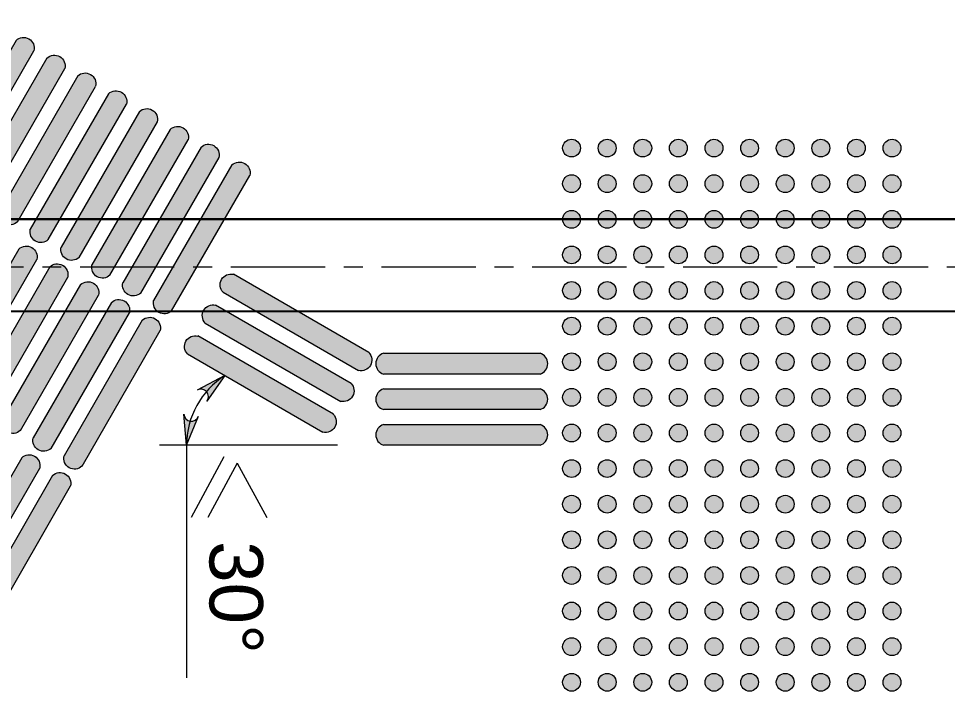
# Model space of a CAD drawing. Header units: millimetres. Extents: x 306002 to 1554695, y -207070 to 1535795.
# Drawn here: x 327990 to 329555, y -191427 to -190282 of the extents above; entities that cross this region are included whole.
import ezdxf

# ---------------------------------------------------------------- set-up
doc = ezdxf.new("R2010")
doc.units = ezdxf.units.MM
doc.linetypes.add('осевая', pattern=[50.8, 31.75, -6.35, 6.35, -6.35])
for name, color, linetype, lineweight in [('AR__ШТРИХОВКА', 7, 'Continuous', 9), ('ykaz', 1, 'Continuous', 20), ('ПРИТОК', 20, 'Continuous', 30)]:
    doc.layers.add(name, color=color, linetype=linetype, lineweight=lineweight)
doc.layers.add('PDF _Текст', color=7, linetype='Continuous')
doc.styles.add('PDF Arial', font='arial.ttf')
doc.styles.get("Standard").update_dxf_attribs({"font": 'arial.ttf'})

# ---------------------------------------------------------------- blocks, each defined once
blk = doc.blocks.new('ТНУ задающее направление')
at = {"layer": 'AR__ШТРИХОВКА', "lineweight": 0, "ltscale": 0.1, "true_color": 0xf1eb1f}
h = blk.add_hatch(color=2, dxfattribs=at)
h.dxf.hatch_style = 1
h.paths.add_polyline_path([(62132.6, -2629.5), (62132.6, -2365.8, 0.747758), (62097.6, -2365.8), (62097.6, -2629.5, 0.747758)])
h = blk.add_hatch(color=2, dxfattribs=at)
h.dxf.hatch_style = 1
h.paths.add_polyline_path([(62192.6, -2629.5), (62192.6, -2365.8, 0.747758), (62157.6, -2365.8), (62157.6, -2629.5, 0.747758)])
h = blk.add_hatch(color=2, dxfattribs=at)
h.dxf.hatch_style = 1
h.paths.add_polyline_path([(62252.6, -2629.5), (62252.6, -2365.8, 0.747758), (62217.6, -2365.8), (62217.6, -2629.5, 0.747758)])
at = {"color": 18, "lineweight": 0, "ltscale": 0.1, "true_color": 0x000000}
for points in [[(62097.6, -2629.5), (62097.6, -2365.8)], [(62132.6, -2365.8), (62132.6, -2629.5)], [(62157.6, -2629.5), (62157.6, -2365.8)], [(62192.6, -2365.8), (62192.6, -2629.5)], [(62217.6, -2629.5), (62217.6, -2365.8)], [(62252.6, -2365.8), (62252.6, -2629.5)]]:
    blk.add_lwpolyline(points, dxfattribs=at)
for centre, start, end in [((62115.1, -2371), 16.4248, 163.5752), ((62175.1, -2371), 16.4248, 163.5752), ((62235.1, -2371), 16.4248, 163.5752), ((62115.1, -2624.3), 196.4248, 343.5752), ((62175.1, -2624.3), 196.4248, 343.5752), ((62235.1, -2624.3), 196.4248, 343.5752)]:
    blk.add_arc(centre, 18.2, start, end, dxfattribs=at)
blk = doc.blocks.new('ТНУ задающее направление 30 гр')
at = {"layer": 'AR__ШТРИХОВКА', "lineweight": 0, "ltscale": 0.1, "true_color": 0xf1eb1f}
h = blk.add_hatch(color=2, dxfattribs=at)
h.dxf.hatch_style = 1
h.paths.add_polyline_path([(61964.6, -2882.4), (62096.4, -2654.1, -0.747758), (62126.7, -2671.6), (61994.9, -2899.9, -0.747758)])
h = blk.add_hatch(color=2, dxfattribs=at)
h.dxf.hatch_style = 1
h.paths.add_polyline_path([(62016.5, -2912.4), (62148.3, -2684.1, -0.747758), (62178.6, -2701.6), (62046.8, -2929.9, -0.747758)])
h = blk.add_hatch(color=2, dxfattribs=at)
h.dxf.hatch_style = 1
h.paths.add_polyline_path([(62068.5, -2942.4), (62200.3, -2714.1, -0.747758), (62230.6, -2731.6), (62098.8, -2959.9, -0.747758)])
at = {"color": 18, "lineweight": 0, "ltscale": 0.1, "true_color": 0x000000}
for points in [[(62096.4, -2654.1), (61964.6, -2882.4)], [(61994.9, -2899.9), (62126.7, -2671.6)], [(62148.3, -2684.1), (62016.5, -2912.4)], [(62046.8, -2929.9), (62178.6, -2701.6)], [(62200.3, -2714.1), (62068.5, -2942.4)], [(62098.8, -2959.9), (62230.6, -2731.6)]]:
    blk.add_lwpolyline(points, dxfattribs=at)
at = {"color": 18, "lineweight": 0, "ltscale": 0.1, "true_color": 0x000000, "extrusion": (0, 0, -1)}
for centre, start, end in [((-62109, -2667.4), 46.4248, 193.5752), ((-62160.9, -2697.4), 46.4248, 193.5752), ((-62212.9, -2727.4), 46.4248, 193.5752), ((-61982.3, -2886.7), 226.4248, 13.5752), ((-62034.3, -2916.7), 226.4248, 13.5752), ((-62086.2, -2946.7), 226.4248, 13.5752)]:
    blk.add_arc(centre, 18.2, start, end, dxfattribs=at)
blk = doc.blocks.new('ТНУ поле получения услуг')
at = {"layer": 'AR__ШТРИХОВКА', "lineweight": 0, "ltscale": 0.1, "true_color": 0xf1eb1f}
h = blk.add_hatch(color=2, dxfattribs=at)
h.dxf.hatch_style = 1
h.paths.add_polyline_path([(62008.7, -3016.9), (61780.4, -2885.1, -0.747758), (61797.9, -2854.8), (62026.2, -2986.6, -0.747758)])
h = blk.add_hatch(color=2, dxfattribs=at)
h.dxf.hatch_style = 1
h.paths.add_polyline_path([(61978.7, -3068.8), (61750.4, -2937, -0.747758), (61767.9, -2906.7), (61996.2, -3038.5, -0.747758)])
h = blk.add_hatch(color=2, dxfattribs=at)
h.dxf.hatch_style = 1
h.paths.add_polyline_path([(61948.7, -3120.8), (61720.4, -2989, -0.747758), (61737.9, -2958.7), (61966.2, -3090.5, -0.747758)])
h = blk.add_hatch(color=2, dxfattribs=at)
h.dxf.hatch_style = 1
h.paths.add_polyline_path([(61918.7, -3172.8), (61690.4, -3041, -0.747758), (61707.9, -3010.6), (61936.2, -3142.5, -0.747758)])
h = blk.add_hatch(color=2, dxfattribs=at)
h.dxf.hatch_style = 1
h.paths.add_polyline_path([(62270.3, -3167.9), (62042, -3036.1, -0.747758), (62059.5, -3005.8), (62287.8, -3137.6, -0.747758)])
h = blk.add_hatch(color=2, dxfattribs=at)
h.dxf.hatch_style = 1
h.paths.add_polyline_path([(61888.7, -3224.7), (61660.4, -3092.9, -0.747758), (61677.9, -3062.6), (61906.2, -3194.4, -0.747758)])
h = blk.add_hatch(color=2, dxfattribs=at)
h.dxf.hatch_style = 1
h.paths.add_polyline_path([(62240.3, -3219.9), (62012, -3088.1, -0.747758), (62029.5, -3057.8), (62257.8, -3189.6, -0.747758)])
h = blk.add_hatch(color=2, dxfattribs=at)
h.dxf.hatch_style = 1
h.paths.add_polyline_path([(61858.7, -3276.7), (61630.4, -3144.9, -0.747758), (61647.9, -3114.6), (61876.2, -3246.4, -0.747758)])
h = blk.add_hatch(color=2, dxfattribs=at)
h.dxf.hatch_style = 1
h.paths.add_polyline_path([(62210.3, -3271.9), (61982, -3140, -0.747758), (61999.5, -3109.7), (62227.8, -3241.5, -0.747758)])
h = blk.add_hatch(color=2, dxfattribs=at)
h.dxf.hatch_style = 1
h.paths.add_polyline_path([(62180.3, -3323.8), (61952, -3192, -0.747758), (61969.5, -3161.7), (62197.8, -3293.5, -0.747758)])
h = blk.add_hatch(color=2, dxfattribs=at)
h.dxf.hatch_style = 1
h.paths.add_polyline_path([(62531.9, -3319), (62303.6, -3187.2, -0.747758), (62321.1, -3156.9), (62549.4, -3288.7, -0.747758)])
h = blk.add_hatch(color=2, dxfattribs=at)
h.dxf.hatch_style = 1
h.paths.add_polyline_path([(61828.7, -3328.7), (61600.4, -3196.8, -0.747758), (61617.9, -3166.5), (61846.2, -3298.3, -0.747758)])
h = blk.add_hatch(color=2, dxfattribs=at)
h.dxf.hatch_style = 1
h.paths.add_polyline_path([(62501.9, -3370.9), (62273.6, -3239.1, -0.747758), (62291.1, -3208.8), (62519.4, -3340.6, -0.747758)])
h = blk.add_hatch(color=2, dxfattribs=at)
h.dxf.hatch_style = 1
h.paths.add_polyline_path([(61798.7, -3380.6), (61570.4, -3248.8, -0.747758), (61587.9, -3218.5), (61816.2, -3350.3, -0.747758)])
h = blk.add_hatch(color=2, dxfattribs=at)
h.dxf.hatch_style = 1
h.paths.add_polyline_path([(62150.3, -3375.8), (61922, -3244, -0.747758), (61939.5, -3213.7), (62167.8, -3345.5, -0.747758)])
h = blk.add_hatch(color=2, dxfattribs=at)
h.dxf.hatch_style = 1
h.paths.add_polyline_path([(61768.7, -3432.6), (61540.4, -3300.8, -0.747758), (61557.9, -3270.5), (61786.2, -3402.3, -0.747758)])
h = blk.add_hatch(color=2, dxfattribs=at)
h.dxf.hatch_style = 1
h.paths.add_polyline_path([(62120.3, -3427.7), (61892, -3295.9, -0.747758), (61909.5, -3265.6), (62137.8, -3397.4, -0.747758)])
h = blk.add_hatch(color=2, dxfattribs=at)
h.dxf.hatch_style = 1
h.paths.add_polyline_path([(62471.9, -3422.9), (62243.6, -3291.1, -0.747758), (62261.1, -3260.8), (62489.4, -3392.6, -0.747758)])
h = blk.add_hatch(color=2, dxfattribs=at)
h.dxf.hatch_style = 1
h.paths.add_polyline_path([(62090.3, -3479.7), (61862, -3347.9, -0.747758), (61879.5, -3317.6), (62107.8, -3449.4, -0.747758)])
h = blk.add_hatch(color=2, dxfattribs=at)
h.dxf.hatch_style = 1
h.paths.add_polyline_path([(62441.9, -3474.9), (62213.6, -3343.1, -0.747758), (62231.1, -3312.7), (62459.4, -3444.6, -0.747758)])
h = blk.add_hatch(color=2, dxfattribs=at)
h.dxf.hatch_style = 1
h.paths.add_polyline_path([(62411.9, -3526.8), (62183.6, -3395, -0.747758), (62201.1, -3364.7), (62429.4, -3496.5, -0.747758)])
h = blk.add_hatch(color=2, dxfattribs=at)
h.dxf.hatch_style = 1
h.paths.add_polyline_path([(62060.3, -3531.7), (61832, -3399.9, -0.747758), (61849.5, -3369.5), (62077.8, -3501.4, -0.747758)])
h = blk.add_hatch(color=2, dxfattribs=at)
h.dxf.hatch_style = 1
h.paths.add_polyline_path([(62030.3, -3583.6), (61802, -3451.8, -0.747758), (61819.5, -3421.5), (62047.8, -3553.3, -0.747758)])
h = blk.add_hatch(color=2, dxfattribs=at)
h.dxf.hatch_style = 1
h.paths.add_polyline_path([(62381.9, -3578.8), (62153.6, -3447, -0.747758), (62171.1, -3416.7), (62399.4, -3548.5, -0.747758)])
h = blk.add_hatch(color=2, dxfattribs=at)
h.dxf.hatch_style = 1
h.paths.add_polyline_path([(62351.9, -3630.8), (62123.6, -3498.9, -0.747758), (62141.1, -3468.6), (62369.4, -3600.4, -0.747758)])
h = blk.add_hatch(color=2, dxfattribs=at)
h.dxf.hatch_style = 1
h.paths.add_polyline_path([(62321.9, -3682.7), (62093.6, -3550.9, -0.747758), (62111.1, -3520.6), (62339.4, -3652.4, -0.747758)])
h = blk.add_hatch(color=2, dxfattribs=at)
h.dxf.hatch_style = 1
h.paths.add_polyline_path([(62291.9, -3734.7), (62063.6, -3602.9, -0.747758), (62081.1, -3572.6), (62309.4, -3704.4, -0.747758)])
at = {"color": 18, "lineweight": 0, "ltscale": 0.1, "true_color": 0x000000}
for points in [[(62026.2, -2986.6), (61797.9, -2854.8)], [(61780.4, -2885.1), (62008.7, -3016.9)], [(61996.2, -3038.5), (61767.9, -2906.7)], [(61750.4, -2937), (61978.7, -3068.8)], [(61966.2, -3090.5), (61737.9, -2958.7)], [(61720.4, -2989), (61948.7, -3120.8)], [(61936.2, -3142.5), (61707.9, -3010.6)], [(62287.8, -3137.6), (62059.5, -3005.8)], [(62042, -3036.1), (62270.3, -3167.9)], [(61690.4, -3041), (61918.7, -3172.8)], [(61906.2, -3194.4), (61677.9, -3062.6)], [(62257.8, -3189.6), (62029.5, -3057.8)], [(61660.4, -3092.9), (61888.7, -3224.7)], [(62012, -3088.1), (62240.3, -3219.9)], [(61876.2, -3246.4), (61647.9, -3114.6)], [(62227.8, -3241.5), (61999.5, -3109.7)], [(61630.4, -3144.9), (61858.7, -3276.7)], [(61982, -3140), (62210.3, -3271.9)], [(62549.4, -3288.7), (62321.1, -3156.9)], [(61846.2, -3298.3), (61617.9, -3166.5)], [(62197.8, -3293.5), (61969.5, -3161.7)], [(61952, -3192), (62180.3, -3323.8)], [(62303.6, -3187.2), (62531.9, -3319)], [(61600.4, -3196.8), (61828.7, -3328.7)], [(61816.2, -3350.3), (61587.9, -3218.5)], [(62167.8, -3345.5), (61939.5, -3213.7)], [(62519.4, -3340.6), (62291.1, -3208.8)], [(62273.6, -3239.1), (62501.9, -3370.9)], [(61570.4, -3248.8), (61798.7, -3380.6)], [(61922, -3244), (62150.3, -3375.8)], [(61786.2, -3402.3), (61557.9, -3270.5)], [(62137.8, -3397.4), (61909.5, -3265.6)], [(62489.4, -3392.6), (62261.1, -3260.8)], [(61540.4, -3300.8), (61768.7, -3432.6)], [(61892, -3295.9), (62120.3, -3427.7)], [(62243.6, -3291.1), (62471.9, -3422.9)], [(62107.8, -3449.4), (61879.5, -3317.6)], [(62459.4, -3444.6), (62231.1, -3312.7)], [(61862, -3347.9), (62090.3, -3479.7)], [(62213.6, -3343.1), (62441.9, -3474.9)], [(62429.4, -3496.5), (62201.1, -3364.7)], [(62077.8, -3501.4), (61849.5, -3369.5)], [(62183.6, -3395), (62411.9, -3526.8)], [(61832, -3399.9), (62060.3, -3531.7)], [(62047.8, -3553.3), (61819.5, -3421.5)], [(62399.4, -3548.5), (62171.1, -3416.7)], [(61802, -3451.8), (62030.3, -3583.6)], [(62153.6, -3447), (62381.9, -3578.8)], [(62369.4, -3600.4), (62141.1, -3468.6)], [(62123.6, -3498.9), (62351.9, -3630.8)], [(62339.4, -3652.4), (62111.1, -3520.6)], [(62093.6, -3550.9), (62321.9, -3682.7)], [(62309.4, -3704.4), (62081.1, -3572.6)], [(62063.6, -3602.9), (62291.9, -3734.7)]]:
    blk.add_lwpolyline(points, dxfattribs=at)
at = {"color": 18, "lineweight": 0, "ltscale": 0.1, "true_color": 0x000000, "extrusion": (0, 0, -1)}
for centre, start, end in [((-61793.6, -2872.5), 316.4248, 103.5752), ((-61763.6, -2924.5), 316.4248, 103.5752), ((-61733.6, -2976.4), 316.4248, 103.5752), ((-62012.9, -2999.2), 136.4248, 283.5752), ((-62055.2, -3023.5), 316.4248, 103.5752), ((-61703.6, -3028.4), 316.4248, 103.5752), ((-61982.9, -3051.1), 136.4248, 283.5752), ((-61673.6, -3080.3), 316.4248, 103.5752), ((-62025.2, -3075.5), 316.4248, 103.5752), ((-61952.9, -3103.1), 136.4248, 283.5752), ((-61643.6, -3132.3), 316.4248, 103.5752), ((-61995.2, -3127.5), 316.4248, 103.5752), ((-61922.9, -3155), 136.4248, 283.5752), ((-62274.6, -3150.2), 136.4248, 283.5752), ((-61965.2, -3179.4), 316.4248, 103.5752), ((-62316.8, -3174.6), 316.4248, 103.5752), ((-61613.6, -3184.3), 316.4248, 103.5752), ((-62244.6, -3202.2), 136.4248, 283.5752), ((-61892.9, -3207), 136.4248, 283.5752), ((-62286.8, -3226.6), 316.4248, 103.5752), ((-61583.6, -3236.2), 316.4248, 103.5752), ((-61935.2, -3231.4), 316.4248, 103.5752), ((-61862.9, -3259), 136.4248, 283.5752), ((-62214.6, -3254.1), 136.4248, 283.5752), ((-61553.6, -3288.2), 316.4248, 103.5752), ((-61905.2, -3283.4), 316.4248, 103.5752), ((-62256.8, -3278.5), 316.4248, 103.5752), ((-61832.9, -3310.9), 136.4248, 283.5752), ((-62184.6, -3306.1), 136.4248, 283.5752), ((-62536.2, -3301.3), 136.4248, 283.5752), ((-61875.2, -3335.3), 316.4248, 103.5752), ((-62226.8, -3330.5), 316.4248, 103.5752), ((-62154.6, -3358), 136.4248, 283.5752), ((-62506.2, -3353.2), 136.4248, 283.5752), ((-61802.9, -3362.9), 136.4248, 283.5752), ((-62196.8, -3382.4), 316.4248, 103.5752), ((-61845.2, -3387.3), 316.4248, 103.5752), ((-62476.2, -3405.2), 136.4248, 283.5752), ((-61772.9, -3414.8), 136.4248, 283.5752), ((-62124.6, -3410), 136.4248, 283.5752), ((-61815.2, -3439.2), 316.4248, 103.5752), ((-62166.8, -3434.4), 316.4248, 103.5752), ((-62094.6, -3462), 136.4248, 283.5752), ((-62446.2, -3457.1), 136.4248, 283.5752), ((-62136.8, -3486.4), 316.4248, 103.5752), ((-62064.6, -3513.9), 136.4248, 283.5752), ((-62416.2, -3509.1), 136.4248, 283.5752), ((-62106.8, -3538.3), 316.4248, 103.5752), ((-62386.2, -3561.1), 136.4248, 283.5752), ((-62034.6, -3565.9), 136.4248, 283.5752), ((-62076.8, -3590.3), 316.4248, 103.5752), ((-62356.2, -3613), 136.4248, 283.5752), ((-62326.2, -3665), 136.4248, 283.5752), ((-62296.2, -3716.9), 136.4248, 283.5752)]:
    blk.add_arc(centre, 18.2, start, end, dxfattribs=at)
at = {"layer": 'PDF _Текст', "color": 7, "lineweight": 0, "insert": (62477.3, -3743.7), "char_height": 110, "width": 16033.503, "attachment_point": 7, "rotation": 59.5417, "style": 'PDF Arial'}
blk.add_mtext('{\\fVerdana|b0|i0|c0|p34;\\C251;\\c6710371;9 \\fVerdana|b0|i0|c204|p34;шт.}', dxfattribs=at)
blk = doc.blocks.new('ТНУ преодолимое препятствие')
at = {"layer": 'AR__ШТРИХОВКА', "lineweight": 0, "ltscale": 0.1, "true_color": 0xf1eb1f}
h = blk.add_hatch(color=2, dxfattribs=at)
h.dxf.hatch_style = 1
h.paths.add_polyline_path([(61713.8, -1772.7, 1), (61683.8, -1772.7, 1)])
h = blk.add_hatch(color=2, dxfattribs=at)
h.dxf.hatch_style = 1
h.paths.add_polyline_path([(61773.8, -1772.7, 1), (61743.8, -1772.7, 1)])
h = blk.add_hatch(color=2, dxfattribs=at)
h.dxf.hatch_style = 1
h.paths.add_polyline_path([(61833.8, -1772.7, 1), (61803.8, -1772.7, 1)])
h = blk.add_hatch(color=2, dxfattribs=at)
h.dxf.hatch_style = 1
h.paths.add_polyline_path([(61893.8, -1772.7, 1), (61863.8, -1772.7, 1)])
h = blk.add_hatch(color=2, dxfattribs=at)
h.dxf.hatch_style = 1
h.paths.add_polyline_path([(61953.8, -1772.7, 1), (61923.8, -1772.7, 1)])
h = blk.add_hatch(color=2, dxfattribs=at)
h.dxf.hatch_style = 1
h.paths.add_polyline_path([(62013.8, -1772.7, 1), (61983.8, -1772.7, 1)])
h = blk.add_hatch(color=2, dxfattribs=at)
h.dxf.hatch_style = 1
h.paths.add_polyline_path([(62073.8, -1772.7, 1), (62043.8, -1772.7, 1)])
h = blk.add_hatch(color=2, dxfattribs=at)
h.dxf.hatch_style = 1
h.paths.add_polyline_path([(62133.8, -1772.7, 1), (62103.8, -1772.7, 1)])
h = blk.add_hatch(color=2, dxfattribs=at)
h.dxf.hatch_style = 1
h.paths.add_polyline_path([(62193.8, -1772.7, 1), (62163.8, -1772.7, 1)])
h = blk.add_hatch(color=2, dxfattribs=at)
h.dxf.hatch_style = 1
h.paths.add_polyline_path([(62253.8, -1772.7, 1), (62223.8, -1772.7, 1)])
h = blk.add_hatch(color=2, dxfattribs=at)
h.dxf.hatch_style = 1
h.paths.add_polyline_path([(62313.8, -1772.7, 1), (62283.8, -1772.7, 1)])
h = blk.add_hatch(color=2, dxfattribs=at)
h.dxf.hatch_style = 1
h.paths.add_polyline_path([(62373.8, -1772.7, 1), (62343.8, -1772.7, 1)])
h = blk.add_hatch(color=2, dxfattribs=at)
h.dxf.hatch_style = 1
h.paths.add_polyline_path([(62433.8, -1772.7, 1), (62403.8, -1772.7, 1)])
h = blk.add_hatch(color=2, dxfattribs=at)
h.dxf.hatch_style = 1
h.paths.add_polyline_path([(62493.8, -1772.7, 1), (62463.8, -1772.7, 1)])
h = blk.add_hatch(color=2, dxfattribs=at)
h.dxf.hatch_style = 1
h.paths.add_polyline_path([(62553.8, -1772.7, 1), (62523.8, -1772.7, 1)])
h = blk.add_hatch(color=2, dxfattribs=at)
h.dxf.hatch_style = 1
h.paths.add_polyline_path([(62613.8, -1772.7, 1), (62583.8, -1772.7, 1)])
h = blk.add_hatch(color=2, dxfattribs=at)
h.dxf.hatch_style = 1
h.paths.add_polyline_path([(61713.8, -1832.7, 1), (61683.8, -1832.7, 1)])
h = blk.add_hatch(color=2, dxfattribs=at)
h.dxf.hatch_style = 1
h.paths.add_polyline_path([(61773.8, -1832.7, 1), (61743.8, -1832.7, 1)])
h = blk.add_hatch(color=2, dxfattribs=at)
h.dxf.hatch_style = 1
h.paths.add_polyline_path([(61833.8, -1832.7, 1), (61803.8, -1832.7, 1)])
h = blk.add_hatch(color=2, dxfattribs=at)
h.dxf.hatch_style = 1
h.paths.add_polyline_path([(61893.8, -1832.7, 1), (61863.8, -1832.7, 1)])
h = blk.add_hatch(color=2, dxfattribs=at)
h.dxf.hatch_style = 1
h.paths.add_polyline_path([(61953.8, -1832.7, 1), (61923.8, -1832.7, 1)])
h = blk.add_hatch(color=2, dxfattribs=at)
h.dxf.hatch_style = 1
h.paths.add_polyline_path([(62013.8, -1832.7, 1), (61983.8, -1832.7, 1)])
h = blk.add_hatch(color=2, dxfattribs=at)
h.dxf.hatch_style = 1
h.paths.add_polyline_path([(62073.8, -1832.7, 1), (62043.8, -1832.7, 1)])
h = blk.add_hatch(color=2, dxfattribs=at)
h.dxf.hatch_style = 1
h.paths.add_polyline_path([(62133.8, -1832.7, 1), (62103.8, -1832.7, 1)])
h = blk.add_hatch(color=2, dxfattribs=at)
h.dxf.hatch_style = 1
h.paths.add_polyline_path([(62193.8, -1832.7, 1), (62163.8, -1832.7, 1)])
h = blk.add_hatch(color=2, dxfattribs=at)
h.dxf.hatch_style = 1
h.paths.add_polyline_path([(62253.8, -1832.7, 1), (62223.8, -1832.7, 1)])
h = blk.add_hatch(color=2, dxfattribs=at)
h.dxf.hatch_style = 1
h.paths.add_polyline_path([(62313.8, -1832.7, 1), (62283.8, -1832.7, 1)])
h = blk.add_hatch(color=2, dxfattribs=at)
h.dxf.hatch_style = 1
h.paths.add_polyline_path([(62373.8, -1832.7, 1), (62343.8, -1832.7, 1)])
h = blk.add_hatch(color=2, dxfattribs=at)
h.dxf.hatch_style = 1
h.paths.add_polyline_path([(62433.8, -1832.7, 1), (62403.8, -1832.7, 1)])
h = blk.add_hatch(color=2, dxfattribs=at)
h.dxf.hatch_style = 1
h.paths.add_polyline_path([(62493.8, -1832.7, 1), (62463.8, -1832.7, 1)])
h = blk.add_hatch(color=2, dxfattribs=at)
h.dxf.hatch_style = 1
h.paths.add_polyline_path([(62553.8, -1832.7, 1), (62523.8, -1832.7, 1)])
h = blk.add_hatch(color=2, dxfattribs=at)
h.dxf.hatch_style = 1
h.paths.add_polyline_path([(62613.8, -1832.7, 1), (62583.8, -1832.7, 1)])
h = blk.add_hatch(color=2, dxfattribs=at)
h.dxf.hatch_style = 1
h.paths.add_polyline_path([(61713.8, -1892.7, 1), (61683.8, -1892.7, 1)])
h = blk.add_hatch(color=2, dxfattribs=at)
h.dxf.hatch_style = 1
h.paths.add_polyline_path([(61773.8, -1892.7, 1), (61743.8, -1892.7, 1)])
h = blk.add_hatch(color=2, dxfattribs=at)
h.dxf.hatch_style = 1
h.paths.add_polyline_path([(61833.8, -1892.7, 1), (61803.8, -1892.7, 1)])
h = blk.add_hatch(color=2, dxfattribs=at)
h.dxf.hatch_style = 1
h.paths.add_polyline_path([(61893.8, -1892.7, 1), (61863.8, -1892.7, 1)])
h = blk.add_hatch(color=2, dxfattribs=at)
h.dxf.hatch_style = 1
h.paths.add_polyline_path([(61953.8, -1892.7, 1), (61923.8, -1892.7, 1)])
h = blk.add_hatch(color=2, dxfattribs=at)
h.dxf.hatch_style = 1
h.paths.add_polyline_path([(62013.8, -1892.7, 1), (61983.8, -1892.7, 1)])
h = blk.add_hatch(color=2, dxfattribs=at)
h.dxf.hatch_style = 1
h.paths.add_polyline_path([(62073.8, -1892.7, 1), (62043.8, -1892.7, 1)])
h = blk.add_hatch(color=2, dxfattribs=at)
h.dxf.hatch_style = 1
h.paths.add_polyline_path([(62133.8, -1892.7, 1), (62103.8, -1892.7, 1)])
h = blk.add_hatch(color=2, dxfattribs=at)
h.dxf.hatch_style = 1
h.paths.add_polyline_path([(62193.8, -1892.7, 1), (62163.8, -1892.7, 1)])
h = blk.add_hatch(color=2, dxfattribs=at)
h.dxf.hatch_style = 1
h.paths.add_polyline_path([(62253.8, -1892.7, 1), (62223.8, -1892.7, 1)])
h = blk.add_hatch(color=2, dxfattribs=at)
h.dxf.hatch_style = 1
h.paths.add_polyline_path([(62313.8, -1892.7, 1), (62283.8, -1892.7, 1)])
h = blk.add_hatch(color=2, dxfattribs=at)
h.dxf.hatch_style = 1
h.paths.add_polyline_path([(62373.8, -1892.7, 1), (62343.8, -1892.7, 1)])
h = blk.add_hatch(color=2, dxfattribs=at)
h.dxf.hatch_style = 1
h.paths.add_polyline_path([(62433.8, -1892.7, 1), (62403.8, -1892.7, 1)])
h = blk.add_hatch(color=2, dxfattribs=at)
h.dxf.hatch_style = 1
h.paths.add_polyline_path([(62493.8, -1892.7, 1), (62463.8, -1892.7, 1)])
h = blk.add_hatch(color=2, dxfattribs=at)
h.dxf.hatch_style = 1
h.paths.add_polyline_path([(62553.8, -1892.7, 1), (62523.8, -1892.7, 1)])
h = blk.add_hatch(color=2, dxfattribs=at)
h.dxf.hatch_style = 1
h.paths.add_polyline_path([(62613.8, -1892.7, 1), (62583.8, -1892.7, 1)])
h = blk.add_hatch(color=2, dxfattribs=at)
h.dxf.hatch_style = 1
h.paths.add_polyline_path([(61713.8, -1952.7, 1), (61683.8, -1952.7, 1)])
h = blk.add_hatch(color=2, dxfattribs=at)
h.dxf.hatch_style = 1
h.paths.add_polyline_path([(61773.8, -1952.7, 1), (61743.8, -1952.7, 1)])
h = blk.add_hatch(color=2, dxfattribs=at)
h.dxf.hatch_style = 1
h.paths.add_polyline_path([(61833.8, -1952.7, 1), (61803.8, -1952.7, 1)])
h = blk.add_hatch(color=2, dxfattribs=at)
h.dxf.hatch_style = 1
h.paths.add_polyline_path([(61893.8, -1952.7, 1), (61863.8, -1952.7, 1)])
h = blk.add_hatch(color=2, dxfattribs=at)
h.dxf.hatch_style = 1
h.paths.add_polyline_path([(61953.8, -1952.7, 1), (61923.8, -1952.7, 1)])
h = blk.add_hatch(color=2, dxfattribs=at)
h.dxf.hatch_style = 1
h.paths.add_polyline_path([(62013.8, -1952.7, 1), (61983.8, -1952.7, 1)])
h = blk.add_hatch(color=2, dxfattribs=at)
h.dxf.hatch_style = 1
h.paths.add_polyline_path([(62073.8, -1952.7, 1), (62043.8, -1952.7, 1)])
h = blk.add_hatch(color=2, dxfattribs=at)
h.dxf.hatch_style = 1
h.paths.add_polyline_path([(62133.8, -1952.7, 1), (62103.8, -1952.7, 1)])
h = blk.add_hatch(color=2, dxfattribs=at)
h.dxf.hatch_style = 1
h.paths.add_polyline_path([(62193.8, -1952.7, 1), (62163.8, -1952.7, 1)])
h = blk.add_hatch(color=2, dxfattribs=at)
h.dxf.hatch_style = 1
h.paths.add_polyline_path([(62253.8, -1952.7, 1), (62223.8, -1952.7, 1)])
h = blk.add_hatch(color=2, dxfattribs=at)
h.dxf.hatch_style = 1
h.paths.add_polyline_path([(62313.8, -1952.7, 1), (62283.8, -1952.7, 1)])
h = blk.add_hatch(color=2, dxfattribs=at)
h.dxf.hatch_style = 1
h.paths.add_polyline_path([(62373.8, -1952.7, 1), (62343.8, -1952.7, 1)])
h = blk.add_hatch(color=2, dxfattribs=at)
h.dxf.hatch_style = 1
h.paths.add_polyline_path([(62433.8, -1952.7, 1), (62403.8, -1952.7, 1)])
h = blk.add_hatch(color=2, dxfattribs=at)
h.dxf.hatch_style = 1
h.paths.add_polyline_path([(62493.8, -1952.7, 1), (62463.8, -1952.7, 1)])
h = blk.add_hatch(color=2, dxfattribs=at)
h.dxf.hatch_style = 1
h.paths.add_polyline_path([(62553.8, -1952.7, 1), (62523.8, -1952.7, 1)])
h = blk.add_hatch(color=2, dxfattribs=at)
h.dxf.hatch_style = 1
h.paths.add_polyline_path([(62613.8, -1952.7, 1), (62583.8, -1952.7, 1)])
h = blk.add_hatch(color=2, dxfattribs=at)
h.dxf.hatch_style = 1
h.paths.add_polyline_path([(61713.8, -2012.7, 1), (61683.8, -2012.7, 1)])
h = blk.add_hatch(color=2, dxfattribs=at)
h.dxf.hatch_style = 1
h.paths.add_polyline_path([(61773.8, -2012.7, 1), (61743.8, -2012.7, 1)])
h = blk.add_hatch(color=2, dxfattribs=at)
h.dxf.hatch_style = 1
h.paths.add_polyline_path([(61833.8, -2012.7, 1), (61803.8, -2012.7, 1)])
h = blk.add_hatch(color=2, dxfattribs=at)
h.dxf.hatch_style = 1
h.paths.add_polyline_path([(61893.8, -2012.7, 1), (61863.8, -2012.7, 1)])
h = blk.add_hatch(color=2, dxfattribs=at)
h.dxf.hatch_style = 1
h.paths.add_polyline_path([(61953.8, -2012.7, 1), (61923.8, -2012.7, 1)])
h = blk.add_hatch(color=2, dxfattribs=at)
h.dxf.hatch_style = 1
h.paths.add_polyline_path([(62013.8, -2012.7, 1), (61983.8, -2012.7, 1)])
h = blk.add_hatch(color=2, dxfattribs=at)
h.dxf.hatch_style = 1
h.paths.add_polyline_path([(62073.8, -2012.7, 1), (62043.8, -2012.7, 1)])
h = blk.add_hatch(color=2, dxfattribs=at)
h.dxf.hatch_style = 1
h.paths.add_polyline_path([(62133.8, -2012.7, 1), (62103.8, -2012.7, 1)])
h = blk.add_hatch(color=2, dxfattribs=at)
h.dxf.hatch_style = 1
h.paths.add_polyline_path([(62193.8, -2012.7, 1), (62163.8, -2012.7, 1)])
h = blk.add_hatch(color=2, dxfattribs=at)
h.dxf.hatch_style = 1
h.paths.add_polyline_path([(62253.8, -2012.7, 1), (62223.8, -2012.7, 1)])
h = blk.add_hatch(color=2, dxfattribs=at)
h.dxf.hatch_style = 1
h.paths.add_polyline_path([(62313.8, -2012.7, 1), (62283.8, -2012.7, 1)])
h = blk.add_hatch(color=2, dxfattribs=at)
h.dxf.hatch_style = 1
h.paths.add_polyline_path([(62373.8, -2012.7, 1), (62343.8, -2012.7, 1)])
h = blk.add_hatch(color=2, dxfattribs=at)
h.dxf.hatch_style = 1
h.paths.add_polyline_path([(62433.8, -2012.7, 1), (62403.8, -2012.7, 1)])
h = blk.add_hatch(color=2, dxfattribs=at)
h.dxf.hatch_style = 1
h.paths.add_polyline_path([(62493.8, -2012.7, 1), (62463.8, -2012.7, 1)])
h = blk.add_hatch(color=2, dxfattribs=at)
h.dxf.hatch_style = 1
h.paths.add_polyline_path([(62553.8, -2012.7, 1), (62523.8, -2012.7, 1)])
h = blk.add_hatch(color=2, dxfattribs=at)
h.dxf.hatch_style = 1
h.paths.add_polyline_path([(62613.8, -2012.7, 1), (62583.8, -2012.7, 1)])
h = blk.add_hatch(color=2, dxfattribs=at)
h.dxf.hatch_style = 1
h.paths.add_polyline_path([(61713.8, -2072.7, 1), (61683.8, -2072.7, 1)])
h = blk.add_hatch(color=2, dxfattribs=at)
h.dxf.hatch_style = 1
h.paths.add_polyline_path([(61773.8, -2072.7, 1), (61743.8, -2072.7, 1)])
h = blk.add_hatch(color=2, dxfattribs=at)
h.dxf.hatch_style = 1
h.paths.add_polyline_path([(61833.8, -2072.7, 1), (61803.8, -2072.7, 1)])
h = blk.add_hatch(color=2, dxfattribs=at)
h.dxf.hatch_style = 1
h.paths.add_polyline_path([(61893.8, -2072.7, 1), (61863.8, -2072.7, 1)])
h = blk.add_hatch(color=2, dxfattribs=at)
h.dxf.hatch_style = 1
h.paths.add_polyline_path([(61953.8, -2072.7, 1), (61923.8, -2072.7, 1)])
h = blk.add_hatch(color=2, dxfattribs=at)
h.dxf.hatch_style = 1
h.paths.add_polyline_path([(62013.8, -2072.7, 1), (61983.8, -2072.7, 1)])
h = blk.add_hatch(color=2, dxfattribs=at)
h.dxf.hatch_style = 1
h.paths.add_polyline_path([(62073.8, -2072.7, 1), (62043.8, -2072.7, 1)])
h = blk.add_hatch(color=2, dxfattribs=at)
h.dxf.hatch_style = 1
h.paths.add_polyline_path([(62133.8, -2072.7, 1), (62103.8, -2072.7, 1)])
h = blk.add_hatch(color=2, dxfattribs=at)
h.dxf.hatch_style = 1
h.paths.add_polyline_path([(62193.8, -2072.7, 1), (62163.8, -2072.7, 1)])
h = blk.add_hatch(color=2, dxfattribs=at)
h.dxf.hatch_style = 1
h.paths.add_polyline_path([(62253.8, -2072.7, 1), (62223.8, -2072.7, 1)])
h = blk.add_hatch(color=2, dxfattribs=at)
h.dxf.hatch_style = 1
h.paths.add_polyline_path([(62313.8, -2072.7, 1), (62283.8, -2072.7, 1)])
h = blk.add_hatch(color=2, dxfattribs=at)
h.dxf.hatch_style = 1
h.paths.add_polyline_path([(62373.8, -2072.7, 1), (62343.8, -2072.7, 1)])
h = blk.add_hatch(color=2, dxfattribs=at)
h.dxf.hatch_style = 1
h.paths.add_polyline_path([(62433.8, -2072.7, 1), (62403.8, -2072.7, 1)])
h = blk.add_hatch(color=2, dxfattribs=at)
h.dxf.hatch_style = 1
h.paths.add_polyline_path([(62493.8, -2072.7, 1), (62463.8, -2072.7, 1)])
h = blk.add_hatch(color=2, dxfattribs=at)
h.dxf.hatch_style = 1
h.paths.add_polyline_path([(62553.8, -2072.7, 1), (62523.8, -2072.7, 1)])
h = blk.add_hatch(color=2, dxfattribs=at)
h.dxf.hatch_style = 1
h.paths.add_polyline_path([(62613.8, -2072.7, 1), (62583.8, -2072.7, 1)])
h = blk.add_hatch(color=2, dxfattribs=at)
h.dxf.hatch_style = 1
h.paths.add_polyline_path([(61713.8, -2132.7, 1), (61683.8, -2132.7, 1)])
h = blk.add_hatch(color=2, dxfattribs=at)
h.dxf.hatch_style = 1
h.paths.add_polyline_path([(61773.8, -2132.7, 1), (61743.8, -2132.7, 1)])
h = blk.add_hatch(color=2, dxfattribs=at)
h.dxf.hatch_style = 1
h.paths.add_polyline_path([(61833.8, -2132.7, 1), (61803.8, -2132.7, 1)])
h = blk.add_hatch(color=2, dxfattribs=at)
h.dxf.hatch_style = 1
h.paths.add_polyline_path([(61893.8, -2132.7, 1), (61863.8, -2132.7, 1)])
h = blk.add_hatch(color=2, dxfattribs=at)
h.dxf.hatch_style = 1
h.paths.add_polyline_path([(61953.8, -2132.7, 1), (61923.8, -2132.7, 1)])
h = blk.add_hatch(color=2, dxfattribs=at)
h.dxf.hatch_style = 1
h.paths.add_polyline_path([(62013.8, -2132.7, 1), (61983.8, -2132.7, 1)])
h = blk.add_hatch(color=2, dxfattribs=at)
h.dxf.hatch_style = 1
h.paths.add_polyline_path([(62073.8, -2132.7, 1), (62043.8, -2132.7, 1)])
h = blk.add_hatch(color=2, dxfattribs=at)
h.dxf.hatch_style = 1
h.paths.add_polyline_path([(62133.8, -2132.7, 1), (62103.8, -2132.7, 1)])
h = blk.add_hatch(color=2, dxfattribs=at)
h.dxf.hatch_style = 1
h.paths.add_polyline_path([(62193.8, -2132.7, 1), (62163.8, -2132.7, 1)])
h = blk.add_hatch(color=2, dxfattribs=at)
h.dxf.hatch_style = 1
h.paths.add_polyline_path([(62253.8, -2132.7, 1), (62223.8, -2132.7, 1)])
h = blk.add_hatch(color=2, dxfattribs=at)
h.dxf.hatch_style = 1
h.paths.add_polyline_path([(62313.8, -2132.7, 1), (62283.8, -2132.7, 1)])
h = blk.add_hatch(color=2, dxfattribs=at)
h.dxf.hatch_style = 1
h.paths.add_polyline_path([(62373.8, -2132.7, 1), (62343.8, -2132.7, 1)])
h = blk.add_hatch(color=2, dxfattribs=at)
h.dxf.hatch_style = 1
h.paths.add_polyline_path([(62433.8, -2132.7, 1), (62403.8, -2132.7, 1)])
h = blk.add_hatch(color=2, dxfattribs=at)
h.dxf.hatch_style = 1
h.paths.add_polyline_path([(62493.8, -2132.7, 1), (62463.8, -2132.7, 1)])
h = blk.add_hatch(color=2, dxfattribs=at)
h.dxf.hatch_style = 1
h.paths.add_polyline_path([(62553.8, -2132.7, 1), (62523.8, -2132.7, 1)])
h = blk.add_hatch(color=2, dxfattribs=at)
h.dxf.hatch_style = 1
h.paths.add_polyline_path([(62613.8, -2132.7, 1), (62583.8, -2132.7, 1)])
h = blk.add_hatch(color=2, dxfattribs=at)
h.dxf.hatch_style = 1
h.paths.add_polyline_path([(61713.8, -2192.7, 1), (61683.8, -2192.7, 1)])
h = blk.add_hatch(color=2, dxfattribs=at)
h.dxf.hatch_style = 1
h.paths.add_polyline_path([(61773.8, -2192.7, 1), (61743.8, -2192.7, 1)])
h = blk.add_hatch(color=2, dxfattribs=at)
h.dxf.hatch_style = 1
h.paths.add_polyline_path([(61833.8, -2192.7, 1), (61803.8, -2192.7, 1)])
h = blk.add_hatch(color=2, dxfattribs=at)
h.dxf.hatch_style = 1
h.paths.add_polyline_path([(61893.8, -2192.7, 1), (61863.8, -2192.7, 1)])
h = blk.add_hatch(color=2, dxfattribs=at)
h.dxf.hatch_style = 1
h.paths.add_polyline_path([(61953.8, -2192.7, 1), (61923.8, -2192.7, 1)])
h = blk.add_hatch(color=2, dxfattribs=at)
h.dxf.hatch_style = 1
h.paths.add_polyline_path([(62013.8, -2192.7, 1), (61983.8, -2192.7, 1)])
h = blk.add_hatch(color=2, dxfattribs=at)
h.dxf.hatch_style = 1
h.paths.add_polyline_path([(62073.8, -2192.7, 1), (62043.8, -2192.7, 1)])
h = blk.add_hatch(color=2, dxfattribs=at)
h.dxf.hatch_style = 1
h.paths.add_polyline_path([(62133.8, -2192.7, 1), (62103.8, -2192.7, 1)])
h = blk.add_hatch(color=2, dxfattribs=at)
h.dxf.hatch_style = 1
h.paths.add_polyline_path([(62193.8, -2192.7, 1), (62163.8, -2192.7, 1)])
h = blk.add_hatch(color=2, dxfattribs=at)
h.dxf.hatch_style = 1
h.paths.add_polyline_path([(62253.8, -2192.7, 1), (62223.8, -2192.7, 1)])
h = blk.add_hatch(color=2, dxfattribs=at)
h.dxf.hatch_style = 1
h.paths.add_polyline_path([(62313.8, -2192.7, 1), (62283.8, -2192.7, 1)])
h = blk.add_hatch(color=2, dxfattribs=at)
h.dxf.hatch_style = 1
h.paths.add_polyline_path([(62373.8, -2192.7, 1), (62343.8, -2192.7, 1)])
h = blk.add_hatch(color=2, dxfattribs=at)
h.dxf.hatch_style = 1
h.paths.add_polyline_path([(62433.8, -2192.7, 1), (62403.8, -2192.7, 1)])
h = blk.add_hatch(color=2, dxfattribs=at)
h.dxf.hatch_style = 1
h.paths.add_polyline_path([(62493.8, -2192.7, 1), (62463.8, -2192.7, 1)])
h = blk.add_hatch(color=2, dxfattribs=at)
h.dxf.hatch_style = 1
h.paths.add_polyline_path([(62553.8, -2192.7, 1), (62523.8, -2192.7, 1)])
h = blk.add_hatch(color=2, dxfattribs=at)
h.dxf.hatch_style = 1
h.paths.add_polyline_path([(62613.8, -2192.7, 1), (62583.8, -2192.7, 1)])
h = blk.add_hatch(color=2, dxfattribs=at)
h.dxf.hatch_style = 1
h.paths.add_polyline_path([(61713.8, -2252.7, 1), (61683.8, -2252.7, 1)])
h = blk.add_hatch(color=2, dxfattribs=at)
h.dxf.hatch_style = 1
h.paths.add_polyline_path([(61773.8, -2252.7, 1), (61743.8, -2252.7, 1)])
h = blk.add_hatch(color=2, dxfattribs=at)
h.dxf.hatch_style = 1
h.paths.add_polyline_path([(61833.8, -2252.7, 1), (61803.8, -2252.7, 1)])
h = blk.add_hatch(color=2, dxfattribs=at)
h.dxf.hatch_style = 1
h.paths.add_polyline_path([(61893.8, -2252.7, 1), (61863.8, -2252.7, 1)])
h = blk.add_hatch(color=2, dxfattribs=at)
h.dxf.hatch_style = 1
h.paths.add_polyline_path([(61953.8, -2252.7, 1), (61923.8, -2252.7, 1)])
h = blk.add_hatch(color=2, dxfattribs=at)
h.dxf.hatch_style = 1
h.paths.add_polyline_path([(62013.8, -2252.7, 1), (61983.8, -2252.7, 1)])
h = blk.add_hatch(color=2, dxfattribs=at)
h.dxf.hatch_style = 1
h.paths.add_polyline_path([(62073.8, -2252.7, 1), (62043.8, -2252.7, 1)])
h = blk.add_hatch(color=2, dxfattribs=at)
h.dxf.hatch_style = 1
h.paths.add_polyline_path([(62133.8, -2252.7, 1), (62103.8, -2252.7, 1)])
h = blk.add_hatch(color=2, dxfattribs=at)
h.dxf.hatch_style = 1
h.paths.add_polyline_path([(62193.8, -2252.7, 1), (62163.8, -2252.7, 1)])
h = blk.add_hatch(color=2, dxfattribs=at)
h.dxf.hatch_style = 1
h.paths.add_polyline_path([(62253.8, -2252.7, 1), (62223.8, -2252.7, 1)])
h = blk.add_hatch(color=2, dxfattribs=at)
h.dxf.hatch_style = 1
h.paths.add_polyline_path([(62313.8, -2252.7, 1), (62283.8, -2252.7, 1)])
h = blk.add_hatch(color=2, dxfattribs=at)
h.dxf.hatch_style = 1
h.paths.add_polyline_path([(62373.8, -2252.7, 1), (62343.8, -2252.7, 1)])
h = blk.add_hatch(color=2, dxfattribs=at)
h.dxf.hatch_style = 1
h.paths.add_polyline_path([(62433.8, -2252.7, 1), (62403.8, -2252.7, 1)])
h = blk.add_hatch(color=2, dxfattribs=at)
h.dxf.hatch_style = 1
h.paths.add_polyline_path([(62493.8, -2252.7, 1), (62463.8, -2252.7, 1)])
h = blk.add_hatch(color=2, dxfattribs=at)
h.dxf.hatch_style = 1
h.paths.add_polyline_path([(62553.8, -2252.7, 1), (62523.8, -2252.7, 1)])
h = blk.add_hatch(color=2, dxfattribs=at)
h.dxf.hatch_style = 1
h.paths.add_polyline_path([(62613.8, -2252.7, 1), (62583.8, -2252.7, 1)])
h = blk.add_hatch(color=2, dxfattribs=at)
h.dxf.hatch_style = 1
h.paths.add_polyline_path([(61713.8, -2312.7, 1), (61683.8, -2312.7, 1)])
h = blk.add_hatch(color=2, dxfattribs=at)
h.dxf.hatch_style = 1
h.paths.add_polyline_path([(61773.8, -2312.7, 1), (61743.8, -2312.7, 1)])
h = blk.add_hatch(color=2, dxfattribs=at)
h.dxf.hatch_style = 1
h.paths.add_polyline_path([(61833.8, -2312.7, 1), (61803.8, -2312.7, 1)])
h = blk.add_hatch(color=2, dxfattribs=at)
h.dxf.hatch_style = 1
h.paths.add_polyline_path([(61893.8, -2312.7, 1), (61863.8, -2312.7, 1)])
h = blk.add_hatch(color=2, dxfattribs=at)
h.dxf.hatch_style = 1
h.paths.add_polyline_path([(61953.8, -2312.7, 1), (61923.8, -2312.7, 1)])
h = blk.add_hatch(color=2, dxfattribs=at)
h.dxf.hatch_style = 1
h.paths.add_polyline_path([(62013.8, -2312.7, 1), (61983.8, -2312.7, 1)])
h = blk.add_hatch(color=2, dxfattribs=at)
h.dxf.hatch_style = 1
h.paths.add_polyline_path([(62073.8, -2312.7, 1), (62043.8, -2312.7, 1)])
h = blk.add_hatch(color=2, dxfattribs=at)
h.dxf.hatch_style = 1
h.paths.add_polyline_path([(62133.8, -2312.7, 1), (62103.8, -2312.7, 1)])
h = blk.add_hatch(color=2, dxfattribs=at)
h.dxf.hatch_style = 1
h.paths.add_polyline_path([(62193.8, -2312.7, 1), (62163.8, -2312.7, 1)])
h = blk.add_hatch(color=2, dxfattribs=at)
h.dxf.hatch_style = 1
h.paths.add_polyline_path([(62253.8, -2312.7, 1), (62223.8, -2312.7, 1)])
h = blk.add_hatch(color=2, dxfattribs=at)
h.dxf.hatch_style = 1
h.paths.add_polyline_path([(62313.8, -2312.7, 1), (62283.8, -2312.7, 1)])
h = blk.add_hatch(color=2, dxfattribs=at)
h.dxf.hatch_style = 1
h.paths.add_polyline_path([(62373.8, -2312.7, 1), (62343.8, -2312.7, 1)])
h = blk.add_hatch(color=2, dxfattribs=at)
h.dxf.hatch_style = 1
h.paths.add_polyline_path([(62433.8, -2312.7, 1), (62403.8, -2312.7, 1)])
h = blk.add_hatch(color=2, dxfattribs=at)
h.dxf.hatch_style = 1
h.paths.add_polyline_path([(62493.8, -2312.7, 1), (62463.8, -2312.7, 1)])
h = blk.add_hatch(color=2, dxfattribs=at)
h.dxf.hatch_style = 1
h.paths.add_polyline_path([(62553.8, -2312.7, 1), (62523.8, -2312.7, 1)])
h = blk.add_hatch(color=2, dxfattribs=at)
h.dxf.hatch_style = 1
h.paths.add_polyline_path([(62613.8, -2312.7, 1), (62583.8, -2312.7, 1)])
at = {"color": 18, "lineweight": 0, "ltscale": 0.1, "true_color": 0x000000}
for centre in [(61698.8, -1772.7), (61758.8, -1772.7), (61758.8, -1772.7), (61818.8, -1772.7), (61818.8, -1772.7), (61878.8, -1772.7), (61878.8, -1772.7), (61938.8, -1772.7), (61938.8, -1772.7), (61998.8, -1772.7), (62058.8, -1772.7), (62058.8, -1772.7), (62118.8, -1772.7), (62118.8, -1772.7), (62178.8, -1772.7), (62178.8, -1772.7), (62238.8, -1772.7), (62238.8, -1772.7), (62298.8, -1772.7), (62358.8, -1772.7), (62358.8, -1772.7), (62418.8, -1772.7), (62418.8, -1772.7), (62478.8, -1772.7), (62478.8, -1772.7), (62538.8, -1772.7), (62538.8, -1772.7), (62598.8, -1772.7), (61698.8, -1832.7), (61758.8, -1832.7), (61758.8, -1832.7), (61818.8, -1832.7), (61818.8, -1832.7), (61878.8, -1832.7), (61878.8, -1832.7), (61938.8, -1832.7), (61938.8, -1832.7), (61998.8, -1832.7), (62058.8, -1832.7), (62058.8, -1832.7), (62118.8, -1832.7), (62118.8, -1832.7), (62178.8, -1832.7), (62178.8, -1832.7), (62238.8, -1832.7), (62238.8, -1832.7), (62298.8, -1832.7), (62358.8, -1832.7), (62358.8, -1832.7), (62418.8, -1832.7), (62418.8, -1832.7), (62478.8, -1832.7), (62478.8, -1832.7), (62538.8, -1832.7), (62538.8, -1832.7), (62598.8, -1832.7), (61698.8, -1892.7), (61758.8, -1892.7), (61758.8, -1892.7), (61818.8, -1892.7), (61818.8, -1892.7), (61878.8, -1892.7), (61878.8, -1892.7), (61938.8, -1892.7), (61938.8, -1892.7), (61998.8, -1892.7), (62058.8, -1892.7), (62058.8, -1892.7), (62118.8, -1892.7), (62118.8, -1892.7), (62178.8, -1892.7), (62178.8, -1892.7), (62238.8, -1892.7), (62238.8, -1892.7), (62298.8, -1892.7), (62358.8, -1892.7), (62358.8, -1892.7), (62418.8, -1892.7), (62418.8, -1892.7), (62478.8, -1892.7), (62478.8, -1892.7), (62538.8, -1892.7), (62538.8, -1892.7), (62598.8, -1892.7), (61698.8, -1952.7), (61758.8, -1952.7), (61758.8, -1952.7), (61818.8, -1952.7), (61818.8, -1952.7), (61878.8, -1952.7), (61878.8, -1952.7), (61938.8, -1952.7), (61938.8, -1952.7), (61998.8, -1952.7), (62058.8, -1952.7), (62058.8, -1952.7), (62118.8, -1952.7), (62118.8, -1952.7), (62178.8, -1952.7), (62178.8, -1952.7), (62238.8, -1952.7), (62238.8, -1952.7), (62298.8, -1952.7), (62358.8, -1952.7), (62358.8, -1952.7), (62418.8, -1952.7), (62418.8, -1952.7), (62478.8, -1952.7), (62478.8, -1952.7), (62538.8, -1952.7), (62538.8, -1952.7), (62598.8, -1952.7), (61698.8, -2012.7), (61758.8, -2012.7), (61758.8, -2012.7), (61818.8, -2012.7), (61818.8, -2012.7), (61878.8, -2012.7), (61878.8, -2012.7), (61938.8, -2012.7), (61938.8, -2012.7), (61998.8, -2012.7), (62058.8, -2012.7), (62058.8, -2012.7), (62118.8, -2012.7), (62118.8, -2012.7), (62178.8, -2012.7), (62178.8, -2012.7), (62238.8, -2012.7), (62238.8, -2012.7), (62298.8, -2012.7), (62358.8, -2012.7), (62358.8, -2012.7), (62418.8, -2012.7), (62418.8, -2012.7), (62478.8, -2012.7), (62478.8, -2012.7), (62538.8, -2012.7), (62538.8, -2012.7), (62598.8, -2012.7), (61698.8, -2072.7), (61758.8, -2072.7), (61758.8, -2072.7), (61818.8, -2072.7), (61818.8, -2072.7), (61878.8, -2072.7), (61878.8, -2072.7), (61938.8, -2072.7), (61938.8, -2072.7), (61998.8, -2072.7), (62058.8, -2072.7), (62058.8, -2072.7), (62118.8, -2072.7), (62118.8, -2072.7), (62178.8, -2072.7), (62178.8, -2072.7), (62238.8, -2072.7), (62238.8, -2072.7), (62298.8, -2072.7), (62358.8, -2072.7), (62358.8, -2072.7), (62418.8, -2072.7), (62418.8, -2072.7), (62478.8, -2072.7), (62478.8, -2072.7), (62538.8, -2072.7), (62538.8, -2072.7), (62598.8, -2072.7), (61698.8, -2132.7), (61758.8, -2132.7), (61758.8, -2132.7), (61818.8, -2132.7), (61818.8, -2132.7), (61878.8, -2132.7), (61878.8, -2132.7), (61938.8, -2132.7), (61938.8, -2132.7), (61998.8, -2132.7), (62058.8, -2132.7), (62058.8, -2132.7), (62118.8, -2132.7), (62118.8, -2132.7), (62178.8, -2132.7), (62178.8, -2132.7), (62238.8, -2132.7), (62238.8, -2132.7), (62298.8, -2132.7), (62358.8, -2132.7), (62358.8, -2132.7), (62418.8, -2132.7), (62418.8, -2132.7), (62478.8, -2132.7), (62478.8, -2132.7), (62538.8, -2132.7), (62538.8, -2132.7), (62598.8, -2132.7), (61698.8, -2192.7), (61758.8, -2192.7), (61758.8, -2192.7), (61818.8, -2192.7), (61818.8, -2192.7), (61878.8, -2192.7), (61878.8, -2192.7), (61938.8, -2192.7), (61938.8, -2192.7), (61998.8, -2192.7), (62058.8, -2192.7), (62058.8, -2192.7), (62118.8, -2192.7), (62118.8, -2192.7), (62178.8, -2192.7), (62178.8, -2192.7), (62238.8, -2192.7), (62238.8, -2192.7), (62298.8, -2192.7), (62358.8, -2192.7), (62358.8, -2192.7), (62418.8, -2192.7), (62418.8, -2192.7), (62478.8, -2192.7), (62478.8, -2192.7), (62538.8, -2192.7), (62538.8, -2192.7), (62598.8, -2192.7), (61698.8, -2252.7), (61758.8, -2252.7), (61758.8, -2252.7), (61818.8, -2252.7), (61818.8, -2252.7), (61878.8, -2252.7), (61878.8, -2252.7), (61938.8, -2252.7), (61938.8, -2252.7), (61998.8, -2252.7), (62058.8, -2252.7), (62058.8, -2252.7), (62118.8, -2252.7), (62118.8, -2252.7), (62178.8, -2252.7), (62178.8, -2252.7), (62238.8, -2252.7), (62238.8, -2252.7), (62298.8, -2252.7), (62358.8, -2252.7), (62358.8, -2252.7), (62418.8, -2252.7), (62418.8, -2252.7), (62478.8, -2252.7), (62478.8, -2252.7), (62538.8, -2252.7), (62538.8, -2252.7), (62598.8, -2252.7), (61698.8, -2312.7), (61758.8, -2312.7), (61758.8, -2312.7), (61818.8, -2312.7), (61818.8, -2312.7), (61878.8, -2312.7), (61878.8, -2312.7), (61938.8, -2312.7), (61938.8, -2312.7), (61998.8, -2312.7), (62058.8, -2312.7), (62058.8, -2312.7), (62118.8, -2312.7), (62118.8, -2312.7), (62178.8, -2312.7), (62178.8, -2312.7), (62238.8, -2312.7), (62238.8, -2312.7), (62298.8, -2312.7), (62358.8, -2312.7), (62358.8, -2312.7), (62418.8, -2312.7), (62418.8, -2312.7), (62478.8, -2312.7), (62478.8, -2312.7), (62538.8, -2312.7), (62538.8, -2312.7), (62598.8, -2312.7)]:
    blk.add_circle(centre, 15, dxfattribs=at)

msp = doc.modelspace()

# ---------------------------------------------------------------- hatches: boundary and pattern name
at = {"layer": 'AR__ШТРИХОВКА', "lineweight": 0, "true_color": 0x939598}
h = msp.add_hatch(color=252, dxfattribs=at)
h.dxf.hatch_style = 1
edge = h.paths.add_edge_path()
edge.add_line((328337.9, -190883.1), (328307.3, -190926.2))
edge.add_arc((328297.6, -190918.4), 12.5, -38.954, 121.353)
edge.add_line((328291.1, -190907.7), (328337.9, -190883.1))
h = msp.add_hatch(color=252, dxfattribs=at)
h.dxf.hatch_style = 1
edge = h.paths.add_edge_path()
edge.add_line((328273.4, -191000.5), (328268.8, -190947.9))
edge.add_arc((328281.3, -190947.6), 12.5, 181.3691, 341.6761)
edge.add_line((328293.2, -190951.5), (328273.4, -191000.5))

# ---------------------------------------------------------------- linework, layer by layer
at = {"color": 18, "lineweight": 0, "true_color": 0x000000}
for p, q in [((328337.9, -190883.1), (328291.1, -190907.7)), ((328337.9, -190883.1), (328307.3, -190926.2)), ((328273.4, -191000.5), (328268.8, -190947.9)), ((328273.4, -191000.5), (328293.2, -190951.5)), ((328527.6, -191000.5), (328227.8, -191000.5)), ((328273.4, -190999.8), (328273.4, -191392.2)), ((328336.2, -191019.7), (328280.8, -191122)), ((328358.7, -191030.6), (328309.2, -191122)), ((328358.7, -191030.6), (328408.3, -191122))]:
    msp.add_line(p, q, dxfattribs=at)
for centre, radius, start, end in [((328411.1, -190999.8), 137.7, 122.1404, 180.2881), ((328297.6, -190918.4), 12.5, 321.046, 121.353), ((328281.3, -190947.6), 12.5, 181.3691, 341.6761)]:
    msp.add_arc(centre, radius, start, end, dxfattribs=at)
at = {"layer": 'ПРИТОК'}
for p, q in [((332649, -190619.8), (319378.1, -190619.8)), ((332647.2, -190772.9), (319538.1, -190779.8))]:
    msp.add_line(p, q, dxfattribs=at)
at = {"layer": 'ПРИТОК', "linetype": 'осевая', "lineweight": 9, "ltscale": 5, "transparency": 33554687}
msp.add_line((319457.9, -190699.8), (333416.9, -190699.8), dxfattribs=at)

# ---------------------------------------------------------------- block references
at = {"color": 5, "lineweight": 0, "rotation": 270}
for name, p in [('ТНУ поле получения услуг', (331234.7, -128747.9)), ('ТНУ преодолимое препятствие', (331234.7, -128801)), ('ТНУ задающее направление 30 гр', (331234.7, -128747.9)), ('ТНУ задающее направление', (331234.7, -128747.9))]:
    msp.add_blockref(name, p, dxfattribs=at)

# ---------------------------------------------------------------- texts
at = {"layer": 'ykaz', "color": 252, "lineweight": 0, "true_color": 0x939598, "insert": (328402, -191161.9), "char_height": 90, "width": 2186.562, "attachment_point": 1, "rotation": 270}
msp.add_mtext('30%%D', dxfattribs=at)

doc.saveas('drawing.dxf')
